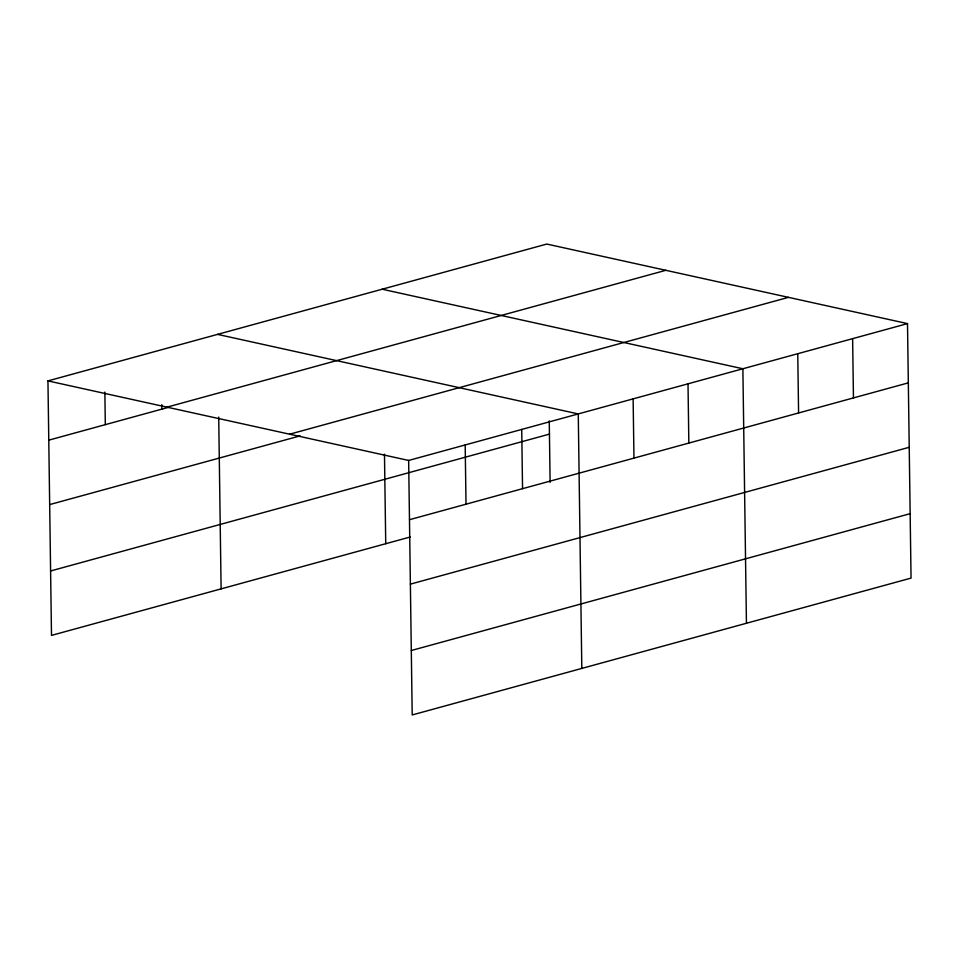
<?xml version="1.0" encoding="UTF-8"?>
<svg xmlns="http://www.w3.org/2000/svg" width="959" height="959" viewBox="0 0 959 959"><rect width="100%" height="100%" fill="white"/><g stroke="black" fill="none" stroke-linecap="round" stroke-linejoin="round"><path stroke-width="1.44" d="M410.272 536.98L51.498 635.397L47.95 380.903L546.798 244.054L907.502 323.603L911.05 578.097L412.202 714.946L408.654 460.452L907.502 323.603M166.986 407.155L665.822 270.306M48.777 440.157L168.916 407.203M289.618 434.199L788.466 297.35M49.676 504.59L300.143 435.877M50.599 570.965L549.447 434.115M409.481 519.706L908.329 382.857M410.38 584.127L909.228 447.29M411.303 650.514L910.151 513.664M382.173 289.222L742.877 368.759L746.438 623.254M217.561 334.379L578.265 413.928L581.813 668.411M47.95 380.903L408.654 460.452M852.623 338.659L853.45 397.913M797.756 353.715L798.583 412.957M688.011 383.816L688.838 443.07M633.132 398.872L633.959 458.126M549.255 420.845L550.118 482.437M521.72 429.428L522.547 488.682M465.187 444.94L466.014 504.194M384.475 454.206L385.734 543.705M218.712 417.057L221.109 588.874M161.783 404.698L161.843 409.145M104.855 392.063L105.31 424.645"/></g></svg>
